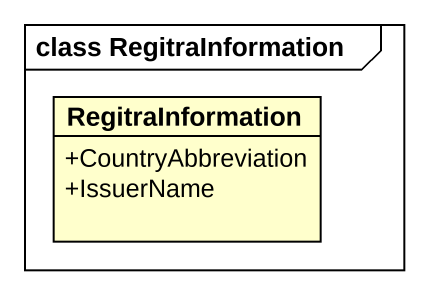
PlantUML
@startuml
mainframe class RegitraInformation
hide circle
hide empty members
skinparam classAttributeIconSize 0
class RegitraInformation {
  +CountryAbbreviation
  +IssuerName
}
@enduml
